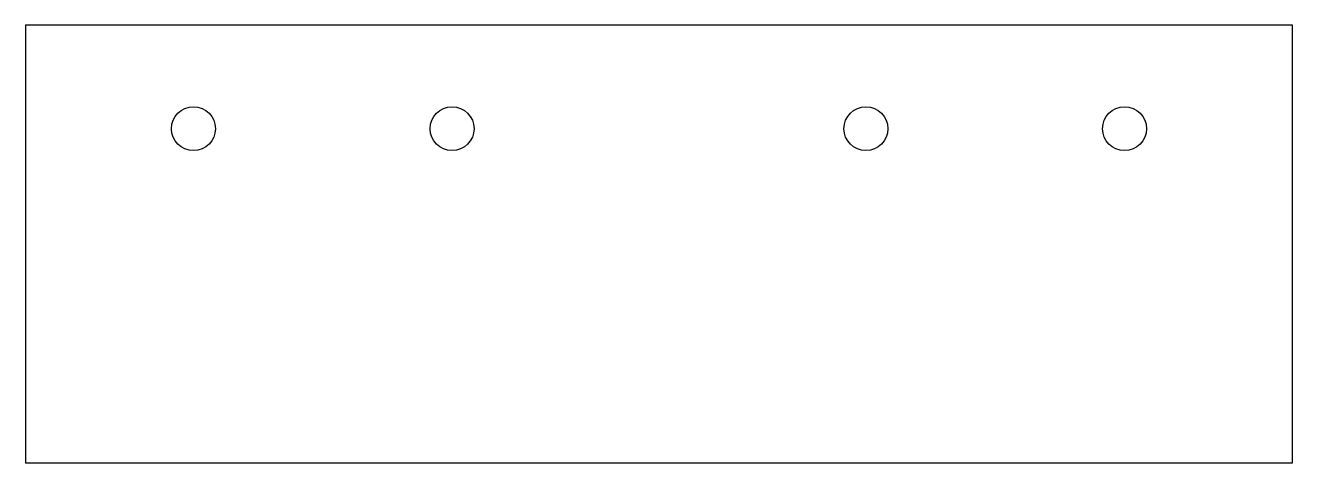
# Model space of a CAD drawing. Header units: millimetres. Extents: x -49 to 49, y -16.9 to 16.9.
import ezdxf

# ---------------------------------------------------------------- set-up
doc = ezdxf.new("R2010")
doc.units = ezdxf.units.MM

msp = doc.modelspace()

# ---------------------------------------------------------------- linework, layer by layer
for p, q in [((49, 16.924, 2), (-49, 16.924, 2)), ((-49, 16.924, 2), (-49, -16.924, 2)), ((49, -16.924, 2), (49, 16.924, 2)), ((-49, -16.924, 2), (49, -16.924, 2))]:
    msp.add_line(p, q)
for centre in [(-36, 8.924, 2), (-16, 8.924, 2), (16, 8.924, 2), (36, 8.924, 2)]:
    msp.add_circle(centre, 1.7)

doc.saveas('drawing.dxf')
